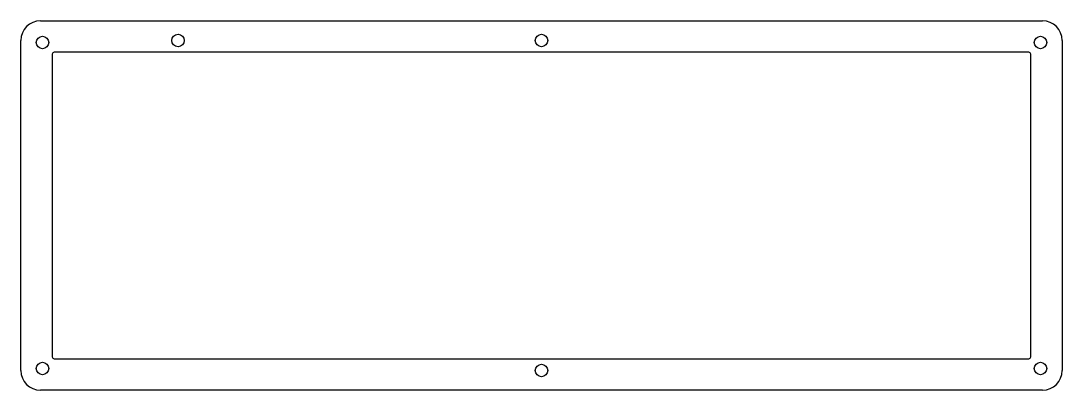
# Model space of a CAD drawing. Extents: x -9 to 256, y -85 to 9.
import ezdxf

# ---------------------------------------------------------------- set-up
doc = ezdxf.new("R2010")
doc.units = 0

msp = doc.modelspace()

# ---------------------------------------------------------------- linework, layer by layer
at = {"layer": 'Inside base', "color": 0}
for points in [[(-1, 0.5), (-1, -76.5)], [(247.5, 1), (-0.5, 1)], [(248, -76.5), (248, 0.5)], [(-0.5, -77), (247.5, -77)]]:
    msp.add_lwpolyline(points, dxfattribs=at)
for centre, start, end in [((-0.5, 0.5), 90, 180), ((247.5, 0.5), 0, 90), ((-0.5, -76.5), -180, -90), ((247.5, -76.5), -90, 0)]:
    msp.add_arc(centre, 0.5, start, end, dxfattribs=at)
at = {"layer": 'Screws', "color": 0}
for centre in [(31, 4), (123.5, 4), (-3.49, 3.49), (250.49, 3.49), (-3.49, -79.49), (123.5, -80), (250.49, -79.49)]:
    msp.add_circle(centre, 1.6, dxfattribs=at)
at = {"layer": 'Top-switch layer 5mm', "color": 0}
for points in [[(-4, 9), (251, 9)], [(-9, -80), (-9, 4)], [(256, 4), (256, -80)], [(251, -85), (-4, -85)]]:
    msp.add_lwpolyline(points, dxfattribs=at)
for centre, start, end in [((-4, 4), 90, 180), ((251, 4), 0, 90), ((-4, -80), -180, -90), ((251, -80), -90, 0)]:
    msp.add_arc(centre, 5, start, end, dxfattribs=at)

doc.saveas('drawing.dxf')
